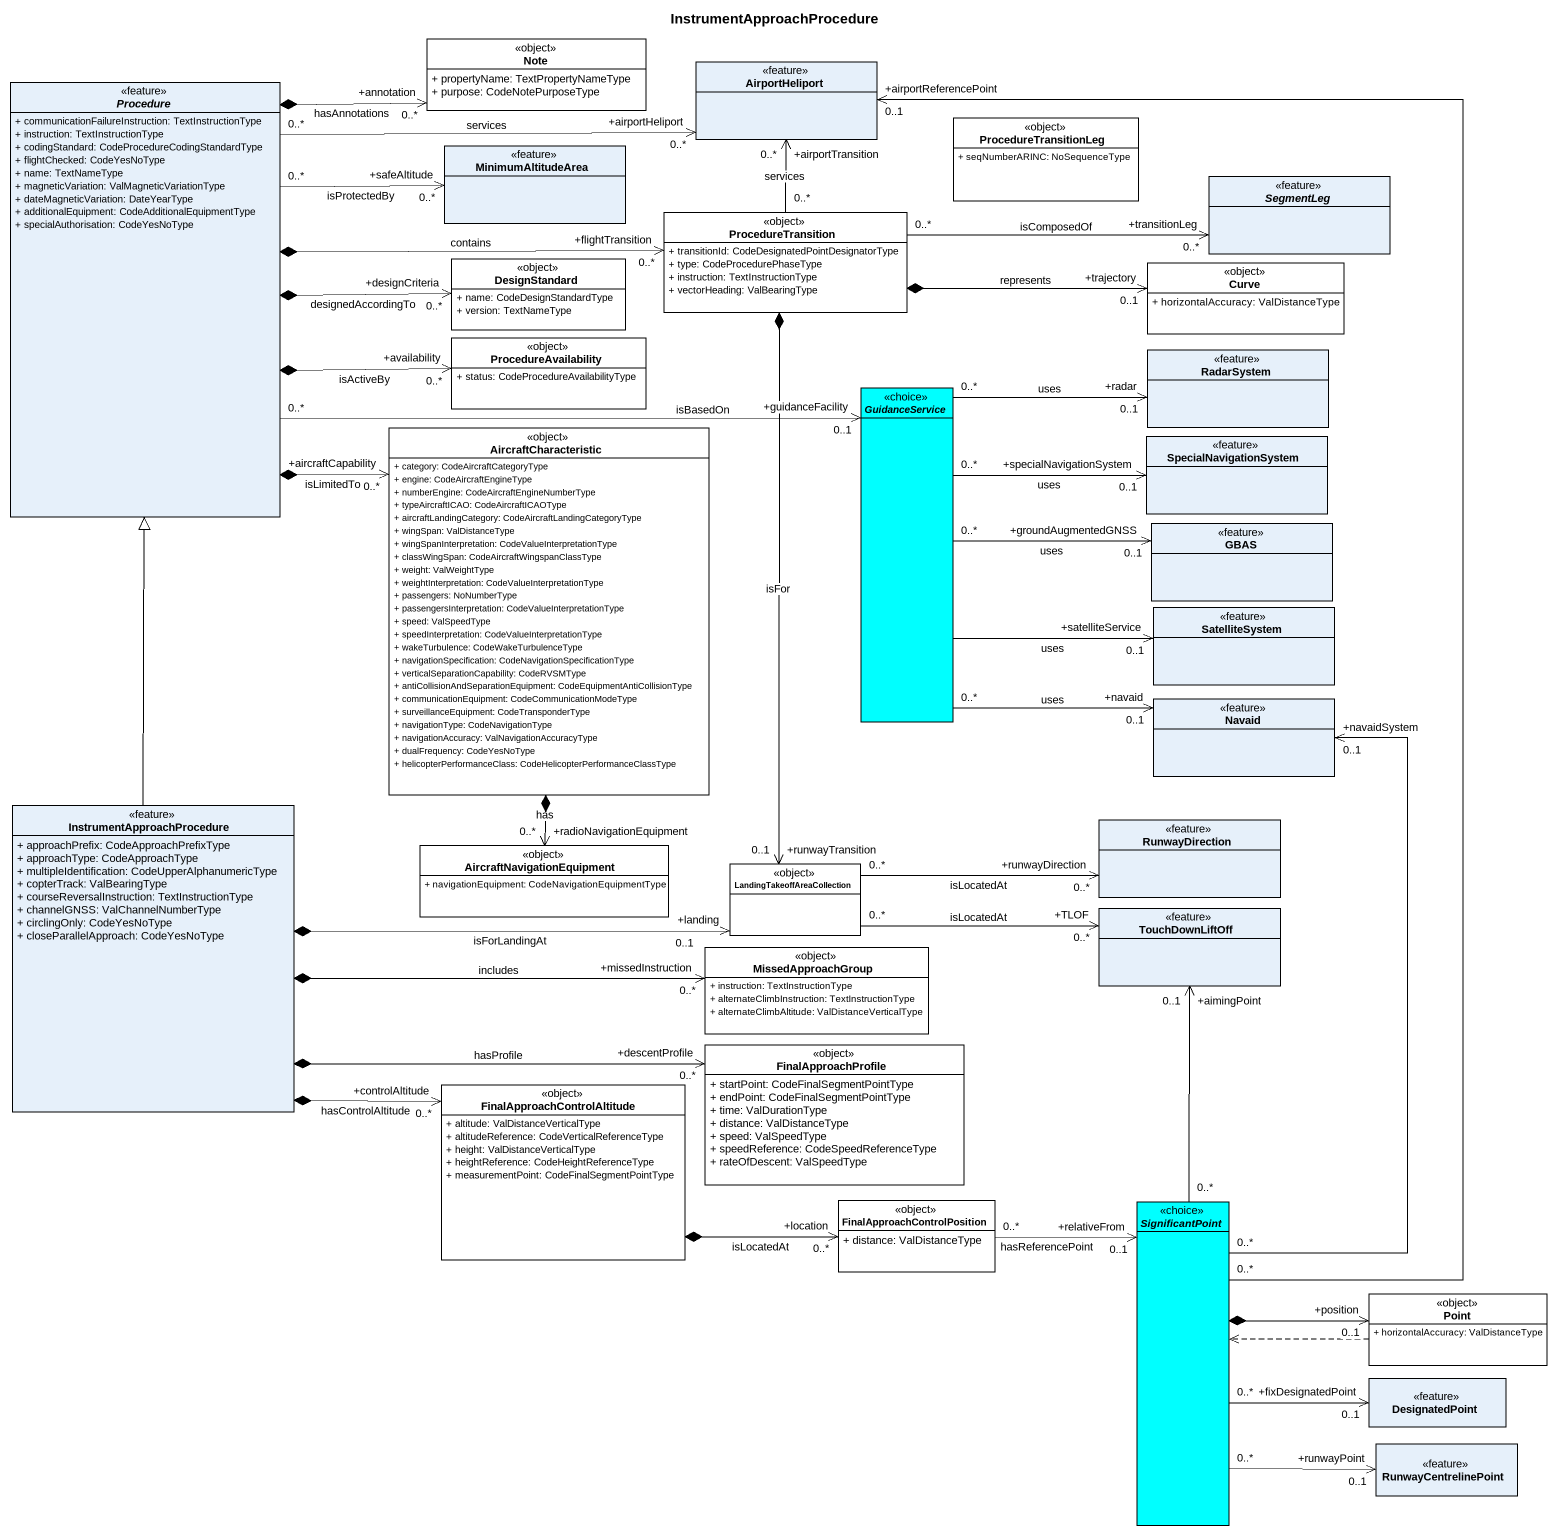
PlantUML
@startuml
title InstrumentApproachProcedure
hide circle
hide empty members
skinparam classAttributeIconSize 0
class "Note" as Note_ <<object>> #FFFFFF {
  + propertyName: TextPropertyNameType
  + purpose: CodeNotePurposeType
}
abstract class Procedure <<feature>> {
  + communicationFailureInstruction: TextInstructionType
  + instruction: TextInstructionType
  + codingStandard: CodeProcedureCodingStandardType
  + flightChecked: CodeYesNoType
  + name: TextNameType
  + magneticVariation: ValMagneticVariationType
  + dateMagneticVariation: DateYearType
  + additionalEquipment: CodeAdditionalEquipmentType
  + specialAuthorisation: CodeYesNoType
}
class AirportHeliport <<feature>>
class ProcedureTransitionLeg <<object>> #FFFFFF {
  + seqNumberARINC: NoSequenceType
}
class MinimumAltitudeArea <<feature>>
abstract class SegmentLeg <<feature>>
class ProcedureTransition <<object>> #FFFFFF {
  + transitionId: CodeDesignatedPointDesignatorType
  + type: CodeProcedurePhaseType
  + instruction: TextInstructionType
  + vectorHeading: ValBearingType
}
class DesignStandard <<object>> #FFFFFF {
  + name: CodeDesignStandardType
  + version: TextNameType
}
class Curve <<object>> #FFFFFF {
  + horizontalAccuracy: ValDistanceType
}
class ProcedureAvailability <<object>> #FFFFFF {
  + status: CodeProcedureAvailabilityType
}
class RadarSystem <<feature>>
abstract class GuidanceService <<choice>> #00FFFF
class AircraftCharacteristic <<object>> #FFFFFF {
  + category: CodeAircraftCategoryType
  + engine: CodeAircraftEngineType
  + numberEngine: CodeAircraftEngineNumberType
  + typeAircraftICAO: CodeAircraftICAOType
  + aircraftLandingCategory: CodeAircraftLandingCategoryType
  + wingSpan: ValDistanceType
  + wingSpanInterpretation: CodeValueInterpretationType
  + classWingSpan: CodeAircraftWingspanClassType
  + weight: ValWeightType
  + weightInterpretation: CodeValueInterpretationType
  + passengers: NoNumberType
  + passengersInterpretation: CodeValueInterpretationType
  + speed: ValSpeedType
  + speedInterpretation: CodeValueInterpretationType
  + wakeTurbulence: CodeWakeTurbulenceType
  + navigationSpecification: CodeNavigationSpecificationType
  + verticalSeparationCapability: CodeRVSMType
  + antiCollisionAndSeparationEquipment: CodeEquipmentAntiCollisionType
  + communicationEquipment: CodeCommunicationModeType
  + surveillanceEquipment: CodeTransponderType
  + navigationType: CodeNavigationType
  + navigationAccuracy: ValNavigationAccuracyType
  + dualFrequency: CodeYesNoType
  + helicopterPerformanceClass: CodeHelicopterPerformanceClassType
}
class SpecialNavigationSystem <<feature>>
class GBAS <<feature>>
class SatelliteSystem <<feature>>
class Navaid <<feature>>
class InstrumentApproachProcedure <<feature>> {
  + approachPrefix: CodeApproachPrefixType
  + approachType: CodeApproachType
  + multipleIdentification: CodeUpperAlphanumericType
  + copterTrack: ValBearingType
  + courseReversalInstruction: TextInstructionType
  + channelGNSS: ValChannelNumberType
  + circlingOnly: CodeYesNoType
  + closeParallelApproach: CodeYesNoType
}
class RunwayDirection <<feature>>
class AircraftNavigationEquipment <<object>> #FFFFFF {
  + navigationEquipment: CodeNavigationEquipmentType
}
class LandingTakeoffAreaCollection <<object>> #FFFFFF
class TouchDownLiftOff <<feature>>
class MissedApproachGroup <<object>> #FFFFFF {
  + instruction: TextInstructionType
  + alternateClimbInstruction: TextInstructionType
  + alternateClimbAltitude: ValDistanceVerticalType
}
class FinalApproachProfile <<object>> #FFFFFF {
  + startPoint: CodeFinalSegmentPointType
  + endPoint: CodeFinalSegmentPointType
  + time: ValDurationType
  + distance: ValDistanceType
  + speed: ValSpeedType
  + speedReference: CodeSpeedReferenceType
  + rateOfDescent: ValSpeedType
}
class FinalApproachControlAltitude <<object>> #FFFFFF {
  + altitude: ValDistanceVerticalType
  + altitudeReference: CodeVerticalReferenceType
  + height: ValDistanceVerticalType
  + heightReference: CodeHeightReferenceType
  + measurementPoint: CodeFinalSegmentPointType
}
class FinalApproachControlPosition <<object>> #FFFFFF {
  + distance: ValDistanceType
}
abstract class SignificantPoint <<choice>> #00FFFF
class Point <<object>> #FFFFFF {
  + horizontalAccuracy: ValDistanceType
}
class DesignatedPoint <<feature>>
class RunwayCentrelinePoint <<feature>>
Procedure *-right-> "+annotation\n0..*" Note_ : hasAnnotations
Procedure "0..*" -right-> "+airportHeliport\n0..*" AirportHeliport : services
Procedure "0..*" -right-> "+safeAltitude\n0..*" MinimumAltitudeArea : isProtectedBy
Procedure *-right-> "+flightTransition\n0..*" ProcedureTransition : contains
Procedure *-right-> "+designCriteria\n0..*" DesignStandard : designedAccordingTo
Procedure *-right-> "+availability\n0..*" ProcedureAvailability : isActiveBy
Procedure "0..*" -right-> "+guidanceFacility\n0..1" GuidanceService : isBasedOn
Procedure *--> "+aircraftCapability\n0..*" AircraftCharacteristic : isLimitedTo
ProcedureTransition "0..*" -up-> "+airportTransition\n0..*" AirportHeliport : services
ProcedureTransition "0..*" -right-> "+transitionLeg\n0..*" SegmentLeg : isComposedOf
ProcedureTransition *-right-> "+trajectory\n0..1" Curve : represents
ProcedureTransition *--> "+runwayTransition\n0..1" LandingTakeoffAreaCollection : isFor
GuidanceService "0..*" -right-> "+radar\n0..1" RadarSystem : uses
GuidanceService "0..*" -right-> "+specialNavigationSystem\n0..1" SpecialNavigationSystem : uses
GuidanceService "0..*" -right-> "+groundAugmentedGNSS\n0..1" GBAS : uses
GuidanceService -right-> "+satelliteService\n0..1" SatelliteSystem : uses
GuidanceService "0..*" -right-> "+navaid\n0..1" Navaid : uses
AircraftCharacteristic *--> "+radioNavigationEquipment\n0..*" AircraftNavigationEquipment : has
InstrumentApproachProcedure -up-|> Procedure
InstrumentApproachProcedure *-right-> "+landing\n0..1" LandingTakeoffAreaCollection : isForLandingAt
InstrumentApproachProcedure *-right-> "+missedInstruction\n0..*" MissedApproachGroup : includes
InstrumentApproachProcedure *-right-> "+descentProfile\n0..*" FinalApproachProfile : hasProfile
InstrumentApproachProcedure *-right-> "+controlAltitude\n0..*" FinalApproachControlAltitude : hasControlAltitude
LandingTakeoffAreaCollection "0..*" -right-> "+runwayDirection\n0..*" RunwayDirection : isLocatedAt
LandingTakeoffAreaCollection "0..*" -right-> "+TLOF\n0..*" TouchDownLiftOff : isLocatedAt
FinalApproachControlAltitude *-right-> "+location\n0..*" FinalApproachControlPosition : isLocatedAt
FinalApproachControlPosition "0..*" -right-> "+relativeFrom\n0..1" SignificantPoint : hasReferencePoint
SignificantPoint "0..*" -up-> "+airportReferencePoint\n0..1" AirportHeliport
SignificantPoint "0..*" -up-> "+navaidSystem\n0..1" Navaid
SignificantPoint "0..*" -up-> "+aimingPoint\n0..1" TouchDownLiftOff
SignificantPoint *-right-> "+position\n0..1" Point
SignificantPoint "0..*" -right-> "+fixDesignatedPoint\n0..1" DesignatedPoint
SignificantPoint "0..*" -right-> "+runwayPoint\n0..1" RunwayCentrelinePoint
Point .left.> SignificantPoint
@enduml
